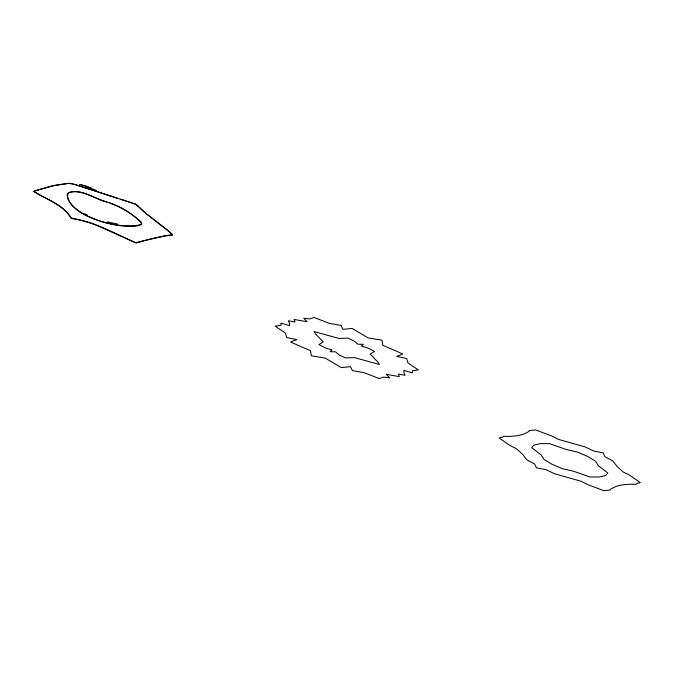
<?xml version="1.0" encoding="UTF-8"?>
<svg xmlns="http://www.w3.org/2000/svg" width="674" height="674" viewBox="0 0 674 674"><rect width="100%" height="100%" fill="white"/><g stroke="black" fill="none" stroke-linecap="round" stroke-linejoin="round"><path stroke-width="1.01" d="M34.804 190.877L33.986 191.576C46.675 199.504 63.011 204.576 71.073 217.929L84.334 221.072L94.79 224.484L135.6 242.733L165.922 235.563L172.249 234.948L171.836 233.929L167.986 230.592L147.859 214.989M35.848 190.54L55.765 185.148L68.125 183.387L72.084 183.707L134.396 203.666L136.628 204.786L146.62 214.062M107.284 222.117L109.239 222.42M117.47 223.962L107.688 222.117M79.465 184.432L86.584 186.487L90.577 188.501L86.449 186.698M81.217 184.752L86.137 186.159L96.357 190.506M120.621 199.234L136.072 204.433L143.629 211.552L167.118 229.927L172.586 234.956C160.387 236.49 148.002 239.262 136.274 243.002C115.254 233.726 94.646 221.628 71.528 218.528L70.804 217.761C63.061 204.281 46.118 199.563 33.7 191.365L51.51 185.99L69.152 183.311L75.378 184.566L89.735 189.2M116.939 198.072L90.367 189.36M86.558 186.664L91.226 188.29M106.812 201.973C95.784 198.754 85.64 191.896 73.913 191.551A22.722 7.759 20.4 0 0 68.605 192.73C63.23 201.315 79.835 212.445 86.154 215.512C102.886 222.858 123.106 229.295 141.152 224.442L141.692 223.439L141.355 222.268C131.295 213.363 119.803 205.823 106.787 201.964C94.183 199.142 80.821 187.305 67.72 193.362L67.063 194.735C69.388 207.929 83.197 214.534 94.427 219.16C107.309 224.097 121.227 226.203 134.994 226.152A22.722 6.403 13.5 0 0 140.293 224.973L141.624 223.515C133.89 213.944 121.531 207.348 109.837 203.076M84.688 213.658L87.443 215.158M281.092 323.2L280.923 325.289L275.144 326.157L285.439 333.091L286.677 337.497L296.72 339.629L290.553 342.047L310.495 350.707L311.321 355.813L325.23 358.121L341.364 367.625L350.446 366.673L352.401 370.59L364.07 372.68L379.209 378.552L383.851 377.103L389.682 377.861L386.328 374.314L399.261 376.589L398.435 374.062L405.066 375.3L403.996 372.983L403.836 370.43L412.32 372.848L412.488 370.759L418.276 369.891L407.972 362.949L406.734 358.543L396.691 356.42L402.858 353.993L382.916 345.341L381.939 340.159L368.181 337.918L352.047 328.415L342.965 329.375L341.01 325.458L329.342 323.36L314.202 317.496L309.56 318.937L303.73 318.179L307.083 321.725L294.15 319.459L294.976 321.978L288.346 320.748L289.416 323.065L289.576 325.609L281.092 323.2M529.267 430.61L528.989 431.343C521.583 436.28 512.189 436.575 503.571 436.305L502.686 437.182L499.232 438.024L509.906 445.472L516.419 448.673L522.535 454.293L526.79 459.769L534.718 464.041L536.411 467.764L545.881 469.66L554.576 473.763L581.148 481.261L587.458 484.513L603.845 490.689L610.265 490.023L610.543 489.29C617.94 484.353 627.334 484.058 635.961 484.328L636.837 483.452L640.3 482.609L629.617 475.162L623.113 471.96L616.988 466.341L612.742 460.864L604.814 456.593L603.272 452.945L593.642 450.973L584.948 446.87L558.375 439.372L552.073 436.12L535.687 429.945L529.267 430.61M533.648 445.379L531.676 447.629L541.197 454.975L543.825 459.289L552.006 464.26L562.52 468.7L573.397 471.185L589.961 476.973L599.456 476.998A52.218 16.311 16.9 0 1 604.249 475.937L605.875 475.254L607.855 473.005L598.327 465.658L595.706 461.345L587.526 456.382L577.011 451.934L566.135 449.448L549.571 443.661L540.076 443.635A52.218 16.311 16.9 0 1 535.282 444.697L533.648 445.379M331.861 349.983L330.1 351.702L335.526 351.828L339.064 354.895L345.492 357.919L354.524 357.616L379.479 364.524L377.533 361.694L370.127 354.153L374.483 351.491L368.619 348.34L361.55 346.057L363.311 344.338L357.886 344.212L354.347 341.154L347.919 338.121L338.887 338.424L313.932 331.524L315.879 334.346L323.284 341.887L318.928 344.549L324.792 347.7L331.861 349.983"/></g></svg>
